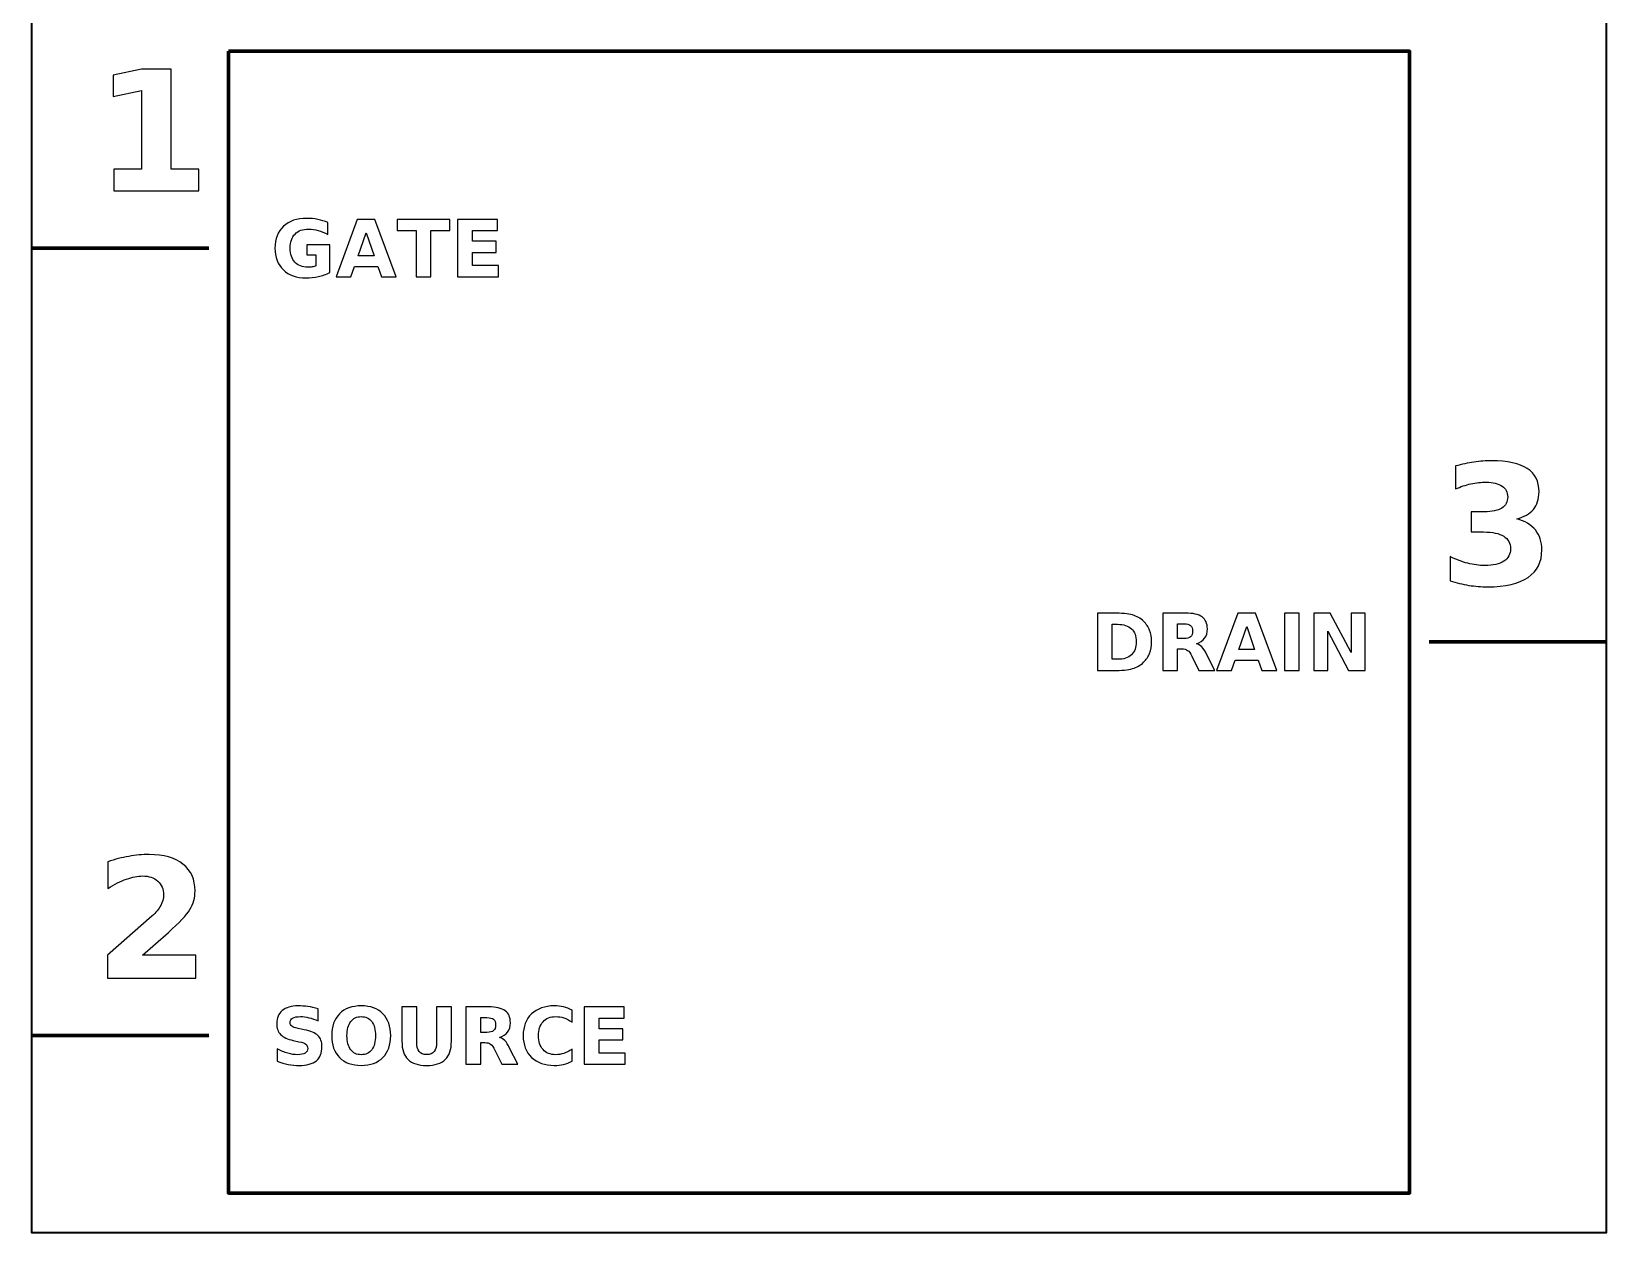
# Model space of a CAD drawing. Header units: centimetres. Extents: x -12.5 to -8.5, y -17.35 to -12.35.
# Drawn here: x -12.5 to -8.5, y -17.35 to -14.3 of the extents above; entities that cross this region are included whole.
import ezdxf

# ---------------------------------------------------------------- set-up
doc = ezdxf.new("R2010")
doc.units = ezdxf.units.CM
doc.header["$MEASUREMENT"] = 0
doc.layers.add('Layer 1', color=7, linetype='Continuous')

msp = doc.modelspace()

# ---------------------------------------------------------------- linework, layer by layer
at = {"layer": 'Layer 1', "color": 7, "lineweight": 35}
msp.add_open_spline([(-12.5, -12.35), (-12.5, -12.35), (-8.5, -12.35), (-8.5, -12.35), (-8.5, -12.35), (-8.5, -12.35), (-8.5, -17.35), (-8.5, -17.35), (-8.5, -17.35), (-8.5, -17.35), (-12.5, -17.35), (-12.5, -17.35), (-12.5, -17.35), (-12.5, -17.35), (-12.5, -12.35), (-12.5, -12.35)], degree=3, knots=[0, 0, 0, 0, 0.25, 0.25, 0.25, 0.25, 0.5, 0.5, 0.5, 0.5, 0.75, 0.75, 0.75, 0.75, 1, 1, 1, 1], dxfattribs=at)
at = {"layer": 'Layer 1', "color": 250, "lineweight": 100}
msp.add_open_spline([(-12, -14.35), (-12, -14.35), (-9, -14.35), (-9, -14.35), (-9, -14.35), (-9, -14.35), (-9, -17.25), (-9, -17.25), (-9, -17.25), (-9, -17.25), (-12, -17.25), (-12, -17.25), (-12, -17.25), (-12, -17.25), (-12, -14.35), (-12, -14.35)], degree=3, knots=[0, 0, 0, 0, 0.25, 0.25, 0.25, 0.25, 0.5, 0.5, 0.5, 0.5, 0.75, 0.75, 0.75, 0.75, 1, 1, 1, 1], dxfattribs=at)
at = {"layer": 'Layer 1', "color": 250}
for points, knots in [([(-12.29076, -14.64935), (-12.29076, -14.64935), (-12.22049, -14.64935), (-12.22049, -14.64935), (-12.22049, -14.64935), (-12.22049, -14.64935), (-12.22049, -14.44989), (-12.22049, -14.44989), (-12.22049, -14.44989), (-12.22049, -14.44989), (-12.29259, -14.46478), (-12.29259, -14.46478), (-12.29259, -14.46478), (-12.29259, -14.46478), (-12.29259, -14.41059), (-12.29259, -14.41059), (-12.29259, -14.41059), (-12.29259, -14.41059), (-12.22091, -14.3957), (-12.22091, -14.3957), (-12.22091, -14.3957), (-12.22091, -14.3957), (-12.14528, -14.3957), (-12.14528, -14.3957), (-12.14528, -14.3957), (-12.14528, -14.3957), (-12.14528, -14.64935), (-12.14528, -14.64935), (-12.14528, -14.64935), (-12.14528, -14.64935), (-12.075, -14.64935), (-12.075, -14.64935), (-12.075, -14.64935), (-12.075, -14.64935), (-12.075, -14.70431), (-12.075, -14.70431), (-12.075, -14.70431), (-12.075, -14.70431), (-12.29076, -14.70431), (-12.29076, -14.70431), (-12.29076, -14.70431), (-12.29076, -14.70431), (-12.29076, -14.64935), (-12.29076, -14.64935)], [0, 0, 0, 0, 0.0909091, 0.0909091, 0.0909091, 0.0909091, 0.1818182, 0.1818182, 0.1818182, 0.1818182, 0.2727273, 0.2727273, 0.2727273, 0.2727273, 0.3636364, 0.3636364, 0.3636364, 0.3636364, 0.4545455, 0.4545455, 0.4545455, 0.4545455, 0.5454545, 0.5454545, 0.5454545, 0.5454545, 0.6363636, 0.6363636, 0.6363636, 0.6363636, 0.7272727, 0.7272727, 0.7272727, 0.7272727, 0.8181818, 0.8181818, 0.8181818, 0.8181818, 0.9090909, 0.9090909, 0.9090909, 0.9090909, 1, 1, 1, 1]), ([(-11.74224, -14.91207), (-11.7516, -14.91663), (-11.76134, -14.92003), (-11.77144, -14.92233), (-11.77144, -14.92233), (-11.78154, -14.9246), (-11.79194, -14.92573), (-11.8027, -14.92573), (-11.8027, -14.92573), (-11.82697, -14.92573), (-11.8462, -14.91893), (-11.8604, -14.90537), (-11.8604, -14.90537), (-11.8746, -14.8918), (-11.8817, -14.8734), (-11.8817, -14.85013), (-11.8817, -14.85013), (-11.8817, -14.82663), (-11.87447, -14.80817), (-11.86004, -14.79467), (-11.86004, -14.79467), (-11.84557, -14.7812), (-11.82577, -14.77447), (-11.80064, -14.77447), (-11.80064, -14.77447), (-11.79094, -14.77447), (-11.78164, -14.77537), (-11.77274, -14.7772), (-11.77274, -14.7772), (-11.76387, -14.77903), (-11.75547, -14.78173), (-11.7476, -14.7853), (-11.7476, -14.7853), (-11.7476, -14.7853), (-11.7476, -14.81547), (-11.7476, -14.81547), (-11.7476, -14.81547), (-11.75574, -14.81083), (-11.76384, -14.8074), (-11.77187, -14.80513), (-11.77187, -14.80513), (-11.7799, -14.80283), (-11.78797, -14.8017), (-11.79604, -14.8017), (-11.79604, -14.8017), (-11.81104, -14.8017), (-11.82257, -14.8059), (-11.83067, -14.81427), (-11.83067, -14.81427), (-11.83877, -14.82263), (-11.84284, -14.8346), (-11.84284, -14.85013), (-11.84284, -14.85013), (-11.84284, -14.86557), (-11.83894, -14.8775), (-11.8311, -14.8859), (-11.8311, -14.8859), (-11.8233, -14.8943), (-11.8122, -14.8985), (-11.7978, -14.8985), (-11.7978, -14.8985), (-11.7939, -14.8985), (-11.79027, -14.89827), (-11.7869, -14.89777), (-11.7869, -14.89777), (-11.78354, -14.89727), (-11.78054, -14.8965), (-11.77787, -14.89547), (-11.77787, -14.89547), (-11.77787, -14.89547), (-11.77787, -14.86713), (-11.77787, -14.86713), (-11.77787, -14.86713), (-11.77787, -14.86713), (-11.8008, -14.86713), (-11.8008, -14.86713), (-11.8008, -14.86713), (-11.8008, -14.86713), (-11.8008, -14.84193), (-11.8008, -14.84193), (-11.8008, -14.84193), (-11.8008, -14.84193), (-11.74224, -14.84193), (-11.74224, -14.84193), (-11.74224, -14.84193), (-11.74224, -14.84193), (-11.74224, -14.91207), (-11.74224, -14.91207)], [0, 0, 0, 0, 0.0454545, 0.0454545, 0.0454545, 0.0454545, 0.0909091, 0.0909091, 0.0909091, 0.0909091, 0.1363636, 0.1363636, 0.1363636, 0.1363636, 0.1818182, 0.1818182, 0.1818182, 0.1818182, 0.2272727, 0.2272727, 0.2272727, 0.2272727, 0.2727273, 0.2727273, 0.2727273, 0.2727273, 0.3181818, 0.3181818, 0.3181818, 0.3181818, 0.3636364, 0.3636364, 0.3636364, 0.3636364, 0.4090909, 0.4090909, 0.4090909, 0.4090909, 0.4545455, 0.4545455, 0.4545455, 0.4545455, 0.5, 0.5, 0.5, 0.5, 0.5454545, 0.5454545, 0.5454545, 0.5454545, 0.5909091, 0.5909091, 0.5909091, 0.5909091, 0.6363636, 0.6363636, 0.6363636, 0.6363636, 0.6818182, 0.6818182, 0.6818182, 0.6818182, 0.7272727, 0.7272727, 0.7272727, 0.7272727, 0.7727273, 0.7727273, 0.7727273, 0.7727273, 0.8181818, 0.8181818, 0.8181818, 0.8181818, 0.8636364, 0.8636364, 0.8636364, 0.8636364, 0.9090909, 0.9090909, 0.9090909, 0.9090909, 0.9545455, 0.9545455, 0.9545455, 0.9545455, 1, 1, 1, 1]), ([(-11.62067, -14.89637), (-11.62067, -14.89637), (-11.67947, -14.89637), (-11.67947, -14.89637), (-11.67947, -14.89637), (-11.67947, -14.89637), (-11.68873, -14.9229), (-11.68873, -14.9229), (-11.68873, -14.9229), (-11.68873, -14.9229), (-11.72653, -14.9229), (-11.72653, -14.9229), (-11.72653, -14.9229), (-11.72653, -14.9229), (-11.67253, -14.7771), (-11.67253, -14.7771), (-11.67253, -14.7771), (-11.67253, -14.7771), (-11.6277, -14.7771), (-11.6277, -14.7771), (-11.6277, -14.7771), (-11.6277, -14.7771), (-11.5737, -14.9229), (-11.5737, -14.9229), (-11.5737, -14.9229), (-11.5737, -14.9229), (-11.6115, -14.9229), (-11.6115, -14.9229), (-11.6115, -14.9229), (-11.6115, -14.9229), (-11.62067, -14.89637), (-11.62067, -14.89637)], [0, 0, 0, 0, 0.125, 0.125, 0.125, 0.125, 0.25, 0.25, 0.25, 0.25, 0.375, 0.375, 0.375, 0.375, 0.5, 0.5, 0.5, 0.5, 0.625, 0.625, 0.625, 0.625, 0.75, 0.75, 0.75, 0.75, 0.875, 0.875, 0.875, 0.875, 1, 1, 1, 1]), ([(-11.57173, -14.7771), (-11.57173, -14.7771), (-11.43737, -14.7771), (-11.43737, -14.7771), (-11.43737, -14.7771), (-11.43737, -14.7771), (-11.43737, -14.80553), (-11.43737, -14.80553), (-11.43737, -14.80553), (-11.43737, -14.80553), (-11.4857, -14.80553), (-11.4857, -14.80553), (-11.4857, -14.80553), (-11.4857, -14.80553), (-11.4857, -14.9229), (-11.4857, -14.9229), (-11.4857, -14.9229), (-11.4857, -14.9229), (-11.5233, -14.9229), (-11.5233, -14.9229), (-11.5233, -14.9229), (-11.5233, -14.9229), (-11.5233, -14.80553), (-11.5233, -14.80553), (-11.5233, -14.80553), (-11.5233, -14.80553), (-11.57173, -14.80553), (-11.57173, -14.80553), (-11.57173, -14.80553), (-11.57173, -14.80553), (-11.57173, -14.7771), (-11.57173, -14.7771)], [0, 0, 0, 0, 0.125, 0.125, 0.125, 0.125, 0.25, 0.25, 0.25, 0.25, 0.375, 0.375, 0.375, 0.375, 0.5, 0.5, 0.5, 0.5, 0.625, 0.625, 0.625, 0.625, 0.75, 0.75, 0.75, 0.75, 0.875, 0.875, 0.875, 0.875, 1, 1, 1, 1]), ([(-11.4179, -14.7771), (-11.4179, -14.7771), (-11.31644, -14.7771), (-11.31644, -14.7771), (-11.31644, -14.7771), (-11.31644, -14.7771), (-11.31644, -14.80553), (-11.31644, -14.80553), (-11.31644, -14.80553), (-11.31644, -14.80553), (-11.3803, -14.80553), (-11.3803, -14.80553), (-11.3803, -14.80553), (-11.3803, -14.80553), (-11.3803, -14.83267), (-11.3803, -14.83267), (-11.3803, -14.83267), (-11.3803, -14.83267), (-11.32027, -14.83267), (-11.32027, -14.83267), (-11.32027, -14.83267), (-11.32027, -14.83267), (-11.32027, -14.8611), (-11.32027, -14.8611), (-11.32027, -14.8611), (-11.32027, -14.8611), (-11.3803, -14.8611), (-11.3803, -14.8611), (-11.3803, -14.8611), (-11.3803, -14.8611), (-11.3803, -14.89447), (-11.3803, -14.89447), (-11.3803, -14.89447), (-11.3803, -14.89447), (-11.3143, -14.89447), (-11.3143, -14.89447), (-11.3143, -14.89447), (-11.3143, -14.89447), (-11.3143, -14.9229), (-11.3143, -14.9229), (-11.3143, -14.9229), (-11.3143, -14.9229), (-11.4179, -14.9229), (-11.4179, -14.9229), (-11.4179, -14.9229), (-11.4179, -14.9229), (-11.4179, -14.7771), (-11.4179, -14.7771)], [0, 0, 0, 0, 0.0833333, 0.0833333, 0.0833333, 0.0833333, 0.1666667, 0.1666667, 0.1666667, 0.1666667, 0.25, 0.25, 0.25, 0.25, 0.3333333, 0.3333333, 0.3333333, 0.3333333, 0.4166667, 0.4166667, 0.4166667, 0.4166667, 0.5, 0.5, 0.5, 0.5, 0.5833333, 0.5833333, 0.5833333, 0.5833333, 0.6666667, 0.6666667, 0.6666667, 0.6666667, 0.75, 0.75, 0.75, 0.75, 0.8333333, 0.8333333, 0.8333333, 0.8333333, 0.9166667, 0.9166667, 0.9166667, 0.9166667, 1, 1, 1, 1]), ([(-11.6701, -14.8693), (-11.6701, -14.8693), (-11.63013, -14.8693), (-11.63013, -14.8693), (-11.63013, -14.8693), (-11.63013, -14.8693), (-11.65007, -14.8113), (-11.65007, -14.8113), (-11.65007, -14.8113), (-11.65007, -14.8113), (-11.6701, -14.8693), (-11.6701, -14.8693)], [0, 0, 0, 0, 0.3333333, 0.3333333, 0.3333333, 0.3333333, 0.6666667, 0.6666667, 0.6666667, 0.6666667, 1, 1, 1, 1]), ([(-8.72779, -15.53787), (-8.70705, -15.54323), (-8.69117, -15.55262), (-8.68038, -15.56588), (-8.68038, -15.56588), (-8.66958, -15.57922), (-8.66415, -15.59608), (-8.66415, -15.61661), (-8.66415, -15.61661), (-8.66415, -15.64723), (-8.67586, -15.67051), (-8.69928, -15.68646), (-8.69928, -15.68646), (-8.72271, -15.70233), (-8.75686, -15.71031), (-8.8018, -15.71031), (-8.8018, -15.71031), (-8.81768, -15.71031), (-8.83355, -15.70904), (-8.8495, -15.7065), (-8.8495, -15.7065), (-8.86537, -15.70396), (-8.8811, -15.70008), (-8.8967, -15.695), (-8.8967, -15.695), (-8.8967, -15.695), (-8.8967, -15.63361), (-8.8967, -15.63361), (-8.8967, -15.63361), (-8.88181, -15.64102), (-8.86706, -15.64667), (-8.85239, -15.65048), (-8.85239, -15.65048), (-8.83771, -15.65422), (-8.82325, -15.65612), (-8.80907, -15.65612), (-8.80907, -15.65612), (-8.78797, -15.65612), (-8.77182, -15.65245), (-8.7606, -15.64518), (-8.7606, -15.64518), (-8.74938, -15.63785), (-8.74373, -15.62741), (-8.74373, -15.61372), (-8.74373, -15.61372), (-8.74373, -15.59968), (-8.74952, -15.58902), (-8.76102, -15.58183), (-8.76102, -15.58183), (-8.77252, -15.57456), (-8.78952, -15.57096), (-8.81196, -15.57096), (-8.81196, -15.57096), (-8.81196, -15.57096), (-8.84378, -15.57096), (-8.84378, -15.57096), (-8.84378, -15.57096), (-8.84378, -15.57096), (-8.84378, -15.51967), (-8.84378, -15.51967), (-8.84378, -15.51967), (-8.84378, -15.51967), (-8.81034, -15.51967), (-8.81034, -15.51967), (-8.81034, -15.51967), (-8.7903, -15.51967), (-8.77548, -15.51656), (-8.76568, -15.51028), (-8.76568, -15.51028), (-8.75587, -15.504), (-8.751, -15.49448), (-8.751, -15.48171), (-8.751, -15.48171), (-8.751, -15.46986), (-8.75573, -15.46068), (-8.76525, -15.45426), (-8.76525, -15.45426), (-8.77478, -15.44777), (-8.78818, -15.44453), (-8.80554, -15.44453), (-8.80554, -15.44453), (-8.81838, -15.44453), (-8.83129, -15.44594), (-8.84442, -15.44883), (-8.84442, -15.44883), (-8.85747, -15.45172), (-8.87045, -15.45603), (-8.88343, -15.46167), (-8.88343, -15.46167), (-8.88343, -15.46167), (-8.88343, -15.40339), (-8.88343, -15.40339), (-8.88343, -15.40339), (-8.8677, -15.39895), (-8.85218, -15.39563), (-8.83673, -15.39344), (-8.83673, -15.39344), (-8.82127, -15.39126), (-8.80618, -15.39013), (-8.79129, -15.39013), (-8.79129, -15.39013), (-8.75121, -15.39013), (-8.72116, -15.39669), (-8.70126, -15.40988), (-8.70126, -15.40988), (-8.68136, -15.42301), (-8.67142, -15.44283), (-8.67142, -15.46929), (-8.67142, -15.46929), (-8.67142, -15.48728), (-8.67614, -15.5021), (-8.68567, -15.5136), (-8.68567, -15.5136), (-8.69519, -15.5251), (-8.70923, -15.53321), (-8.72779, -15.53787)], [0, 0, 0, 0, 0.0344828, 0.0344828, 0.0344828, 0.0344828, 0.0689655, 0.0689655, 0.0689655, 0.0689655, 0.1034483, 0.1034483, 0.1034483, 0.1034483, 0.137931, 0.137931, 0.137931, 0.137931, 0.1724138, 0.1724138, 0.1724138, 0.1724138, 0.2068966, 0.2068966, 0.2068966, 0.2068966, 0.2413793, 0.2413793, 0.2413793, 0.2413793, 0.2758621, 0.2758621, 0.2758621, 0.2758621, 0.3103448, 0.3103448, 0.3103448, 0.3103448, 0.3448276, 0.3448276, 0.3448276, 0.3448276, 0.3793103, 0.3793103, 0.3793103, 0.3793103, 0.4137931, 0.4137931, 0.4137931, 0.4137931, 0.4482759, 0.4482759, 0.4482759, 0.4482759, 0.4827586, 0.4827586, 0.4827586, 0.4827586, 0.5172414, 0.5172414, 0.5172414, 0.5172414, 0.5517241, 0.5517241, 0.5517241, 0.5517241, 0.5862069, 0.5862069, 0.5862069, 0.5862069, 0.6206897, 0.6206897, 0.6206897, 0.6206897, 0.6551724, 0.6551724, 0.6551724, 0.6551724, 0.6896552, 0.6896552, 0.6896552, 0.6896552, 0.7241379, 0.7241379, 0.7241379, 0.7241379, 0.7586207, 0.7586207, 0.7586207, 0.7586207, 0.7931034, 0.7931034, 0.7931034, 0.7931034, 0.8275862, 0.8275862, 0.8275862, 0.8275862, 0.862069, 0.862069, 0.862069, 0.862069, 0.8965517, 0.8965517, 0.8965517, 0.8965517, 0.9310345, 0.9310345, 0.9310345, 0.9310345, 0.9655172, 0.9655172, 0.9655172, 0.9655172, 1, 1, 1, 1]), ([(-9.79273, -15.777), (-9.79273, -15.777), (-9.75307, -15.777), (-9.75307, -15.777), (-9.75307, -15.777), (-9.73093, -15.777), (-9.71447, -15.77857), (-9.70363, -15.78173), (-9.70363, -15.78173), (-9.6928, -15.7849), (-9.6835, -15.79023), (-9.67573, -15.7978), (-9.67573, -15.7978), (-9.6689, -15.80437), (-9.66383, -15.81197), (-9.6605, -15.82057), (-9.6605, -15.82057), (-9.6572, -15.82913), (-9.65553, -15.83887), (-9.65553, -15.84977), (-9.65553, -15.84977), (-9.65553, -15.86077), (-9.6572, -15.87057), (-9.6605, -15.8792), (-9.6605, -15.8792), (-9.66383, -15.88783), (-9.6689, -15.89543), (-9.67573, -15.902), (-9.67573, -15.902), (-9.68357, -15.90957), (-9.69293, -15.9149), (-9.70387, -15.91807), (-9.70387, -15.91807), (-9.7148, -15.92123), (-9.7312, -15.9228), (-9.75307, -15.9228), (-9.75307, -15.9228), (-9.75307, -15.9228), (-9.79273, -15.9228), (-9.79273, -15.9228), (-9.79273, -15.9228), (-9.79273, -15.9228), (-9.79273, -15.777), (-9.79273, -15.777)], [0, 0, 0, 0, 0.0909091, 0.0909091, 0.0909091, 0.0909091, 0.1818182, 0.1818182, 0.1818182, 0.1818182, 0.2727273, 0.2727273, 0.2727273, 0.2727273, 0.3636364, 0.3636364, 0.3636364, 0.3636364, 0.4545455, 0.4545455, 0.4545455, 0.4545455, 0.5454545, 0.5454545, 0.5454545, 0.5454545, 0.6363636, 0.6363636, 0.6363636, 0.6363636, 0.7272727, 0.7272727, 0.7272727, 0.7272727, 0.8181818, 0.8181818, 0.8181818, 0.8181818, 0.9090909, 0.9090909, 0.9090909, 0.9090909, 1, 1, 1, 1]), ([(-9.58913, -15.86763), (-9.58913, -15.86763), (-9.58913, -15.9228), (-9.58913, -15.9228), (-9.58913, -15.9228), (-9.58913, -15.9228), (-9.62673, -15.9228), (-9.62673, -15.9228), (-9.62673, -15.9228), (-9.62673, -15.9228), (-9.62673, -15.777), (-9.62673, -15.777), (-9.62673, -15.777), (-9.62673, -15.777), (-9.5693, -15.777), (-9.5693, -15.777), (-9.5693, -15.777), (-9.5501, -15.777), (-9.536, -15.78023), (-9.52707, -15.78667), (-9.52707, -15.78667), (-9.5181, -15.7931), (-9.51363, -15.8033), (-9.51363, -15.81723), (-9.51363, -15.81723), (-9.51363, -15.82687), (-9.51597, -15.8348), (-9.5206, -15.84097), (-9.5206, -15.84097), (-9.52527, -15.84717), (-9.5323, -15.85173), (-9.54167, -15.85463), (-9.54167, -15.85463), (-9.53653, -15.85583), (-9.5319, -15.85847), (-9.52783, -15.8626), (-9.52783, -15.8626), (-9.52377, -15.86673), (-9.51967, -15.873), (-9.5155, -15.8814), (-9.5155, -15.8814), (-9.5155, -15.8814), (-9.49507, -15.9228), (-9.49507, -15.9228), (-9.49507, -15.9228), (-9.49507, -15.9228), (-9.53513, -15.9228), (-9.53513, -15.9228), (-9.53513, -15.9228), (-9.53513, -15.9228), (-9.5529, -15.88657), (-9.5529, -15.88657), (-9.5529, -15.88657), (-9.55647, -15.8793), (-9.5601, -15.8743), (-9.5638, -15.87163), (-9.5638, -15.87163), (-9.56747, -15.86897), (-9.57237, -15.86763), (-9.5785, -15.86763), (-9.5785, -15.86763), (-9.5785, -15.86763), (-9.58913, -15.86763), (-9.58913, -15.86763)], [0, 0, 0, 0, 0.0625, 0.0625, 0.0625, 0.0625, 0.125, 0.125, 0.125, 0.125, 0.1875, 0.1875, 0.1875, 0.1875, 0.25, 0.25, 0.25, 0.25, 0.3125, 0.3125, 0.3125, 0.3125, 0.375, 0.375, 0.375, 0.375, 0.4375, 0.4375, 0.4375, 0.4375, 0.5, 0.5, 0.5, 0.5, 0.5625, 0.5625, 0.5625, 0.5625, 0.625, 0.625, 0.625, 0.625, 0.6875, 0.6875, 0.6875, 0.6875, 0.75, 0.75, 0.75, 0.75, 0.8125, 0.8125, 0.8125, 0.8125, 0.875, 0.875, 0.875, 0.875, 0.9375, 0.9375, 0.9375, 0.9375, 1, 1, 1, 1]), ([(-9.38427, -15.89627), (-9.38427, -15.89627), (-9.44307, -15.89627), (-9.44307, -15.89627), (-9.44307, -15.89627), (-9.44307, -15.89627), (-9.45233, -15.9228), (-9.45233, -15.9228), (-9.45233, -15.9228), (-9.45233, -15.9228), (-9.49013, -15.9228), (-9.49013, -15.9228), (-9.49013, -15.9228), (-9.49013, -15.9228), (-9.43613, -15.777), (-9.43613, -15.777), (-9.43613, -15.777), (-9.43613, -15.777), (-9.3913, -15.777), (-9.3913, -15.777), (-9.3913, -15.777), (-9.3913, -15.777), (-9.3373, -15.9228), (-9.3373, -15.9228), (-9.3373, -15.9228), (-9.3373, -15.9228), (-9.3751, -15.9228), (-9.3751, -15.9228), (-9.3751, -15.9228), (-9.3751, -15.9228), (-9.38427, -15.89627), (-9.38427, -15.89627)], [0, 0, 0, 0, 0.125, 0.125, 0.125, 0.125, 0.25, 0.25, 0.25, 0.25, 0.375, 0.375, 0.375, 0.375, 0.5, 0.5, 0.5, 0.5, 0.625, 0.625, 0.625, 0.625, 0.75, 0.75, 0.75, 0.75, 0.875, 0.875, 0.875, 0.875, 1, 1, 1, 1]), ([(-9.31793, -15.777), (-9.31793, -15.777), (-9.28033, -15.777), (-9.28033, -15.777), (-9.28033, -15.777), (-9.28033, -15.777), (-9.28033, -15.9228), (-9.28033, -15.9228), (-9.28033, -15.9228), (-9.28033, -15.9228), (-9.31793, -15.9228), (-9.31793, -15.9228), (-9.31793, -15.9228), (-9.31793, -15.9228), (-9.31793, -15.777), (-9.31793, -15.777)], [0, 0, 0, 0, 0.25, 0.25, 0.25, 0.25, 0.5, 0.5, 0.5, 0.5, 0.75, 0.75, 0.75, 0.75, 1, 1, 1, 1]), ([(-9.24353, -15.777), (-9.24353, -15.777), (-9.20153, -15.777), (-9.20153, -15.777), (-9.20153, -15.777), (-9.20153, -15.777), (-9.1485, -15.877), (-9.1485, -15.877), (-9.1485, -15.877), (-9.1485, -15.877), (-9.1485, -15.777), (-9.1485, -15.777), (-9.1485, -15.777), (-9.1485, -15.777), (-9.11287, -15.777), (-9.11287, -15.777), (-9.11287, -15.777), (-9.11287, -15.777), (-9.11287, -15.9228), (-9.11287, -15.9228), (-9.11287, -15.9228), (-9.11287, -15.9228), (-9.15487, -15.9228), (-9.15487, -15.9228), (-9.15487, -15.9228), (-9.15487, -15.9228), (-9.2079, -15.8228), (-9.2079, -15.8228), (-9.2079, -15.8228), (-9.2079, -15.8228), (-9.2079, -15.9228), (-9.2079, -15.9228), (-9.2079, -15.9228), (-9.2079, -15.9228), (-9.24353, -15.9228), (-9.24353, -15.9228), (-9.24353, -15.9228), (-9.24353, -15.9228), (-9.24353, -15.777), (-9.24353, -15.777)], [0, 0, 0, 0, 0.1, 0.1, 0.1, 0.1, 0.2, 0.2, 0.2, 0.2, 0.3, 0.3, 0.3, 0.3, 0.4, 0.4, 0.4, 0.4, 0.5, 0.5, 0.5, 0.5, 0.6, 0.6, 0.6, 0.6, 0.7, 0.7, 0.7, 0.7, 0.8, 0.8, 0.8, 0.8, 0.9, 0.9, 0.9, 0.9, 1, 1, 1, 1]), ([(-9.75513, -15.80543), (-9.75513, -15.80543), (-9.75513, -15.89437), (-9.75513, -15.89437), (-9.75513, -15.89437), (-9.75513, -15.89437), (-9.74167, -15.89437), (-9.74167, -15.89437), (-9.74167, -15.89437), (-9.7263, -15.89437), (-9.71457, -15.89057), (-9.70647, -15.88293), (-9.70647, -15.88293), (-9.69837, -15.87533), (-9.6943, -15.86427), (-9.6943, -15.84977), (-9.6943, -15.84977), (-9.6943, -15.8353), (-9.69833, -15.8243), (-9.7064, -15.81677), (-9.7064, -15.81677), (-9.71447, -15.8092), (-9.72623, -15.80543), (-9.74167, -15.80543), (-9.74167, -15.80543), (-9.74167, -15.80543), (-9.75513, -15.80543), (-9.75513, -15.80543)], [0, 0, 0, 0, 0.1428571, 0.1428571, 0.1428571, 0.1428571, 0.2857143, 0.2857143, 0.2857143, 0.2857143, 0.4285714, 0.4285714, 0.4285714, 0.4285714, 0.5714286, 0.5714286, 0.5714286, 0.5714286, 0.7142857, 0.7142857, 0.7142857, 0.7142857, 0.8571429, 0.8571429, 0.8571429, 0.8571429, 1, 1, 1, 1]), ([(-9.5733, -15.84167), (-9.56543, -15.84167), (-9.55977, -15.8402), (-9.55637, -15.83727), (-9.55637, -15.83727), (-9.55293, -15.83433), (-9.55123, -15.8295), (-9.55123, -15.8228), (-9.55123, -15.8228), (-9.55123, -15.81617), (-9.55293, -15.8114), (-9.55637, -15.80853), (-9.55637, -15.80853), (-9.55977, -15.80567), (-9.56543, -15.80423), (-9.5733, -15.80423), (-9.5733, -15.80423), (-9.5733, -15.80423), (-9.58913, -15.80423), (-9.58913, -15.80423), (-9.58913, -15.80423), (-9.58913, -15.80423), (-9.58913, -15.84167), (-9.58913, -15.84167), (-9.58913, -15.84167), (-9.58913, -15.84167), (-9.5733, -15.84167), (-9.5733, -15.84167)], [0, 0, 0, 0, 0.1428571, 0.1428571, 0.1428571, 0.1428571, 0.2857143, 0.2857143, 0.2857143, 0.2857143, 0.4285714, 0.4285714, 0.4285714, 0.4285714, 0.5714286, 0.5714286, 0.5714286, 0.5714286, 0.7142857, 0.7142857, 0.7142857, 0.7142857, 0.8571429, 0.8571429, 0.8571429, 0.8571429, 1, 1, 1, 1]), ([(-9.4337, -15.8692), (-9.4337, -15.8692), (-9.39373, -15.8692), (-9.39373, -15.8692), (-9.39373, -15.8692), (-9.39373, -15.8692), (-9.41367, -15.8112), (-9.41367, -15.8112), (-9.41367, -15.8112), (-9.41367, -15.8112), (-9.4337, -15.8692), (-9.4337, -15.8692)], [0, 0, 0, 0, 0.3333333, 0.3333333, 0.3333333, 0.3333333, 0.6666667, 0.6666667, 0.6666667, 0.6666667, 1, 1, 1, 1]), ([(-12.21837, -16.64582), (-12.21837, -16.64582), (-12.08255, -16.64582), (-12.08255, -16.64582), (-12.08255, -16.64582), (-12.08255, -16.64582), (-12.08255, -16.70431), (-12.08255, -16.70431), (-12.08255, -16.70431), (-12.08255, -16.70431), (-12.30685, -16.70431), (-12.30685, -16.70431), (-12.30685, -16.70431), (-12.30685, -16.70431), (-12.30685, -16.64582), (-12.30685, -16.64582), (-12.30685, -16.64582), (-12.30685, -16.64582), (-12.19417, -16.54641), (-12.19417, -16.54641), (-12.19417, -16.54641), (-12.18408, -16.53731), (-12.17667, -16.52842), (-12.17187, -16.51974), (-12.17187, -16.51974), (-12.16701, -16.51106), (-12.16461, -16.50203), (-12.16461, -16.49264), (-12.16461, -16.49264), (-12.16461, -16.47818), (-12.16948, -16.46654), (-12.17921, -16.45772), (-12.17921, -16.45772), (-12.18888, -16.4489), (-12.20179, -16.44453), (-12.21795, -16.44453), (-12.21795, -16.44453), (-12.23036, -16.44453), (-12.24391, -16.44721), (-12.25866, -16.4525), (-12.25866, -16.4525), (-12.2734, -16.45779), (-12.28921, -16.46569), (-12.306, -16.47614), (-12.306, -16.47614), (-12.306, -16.47614), (-12.306, -16.40833), (-12.306, -16.40833), (-12.306, -16.40833), (-12.28808, -16.40241), (-12.27037, -16.39789), (-12.25287, -16.39479), (-12.25287, -16.39479), (-12.23537, -16.39168), (-12.21823, -16.39013), (-12.20137, -16.39013), (-12.20137, -16.39013), (-12.16447, -16.39013), (-12.13575, -16.39824), (-12.11529, -16.41454), (-12.11529, -16.41454), (-12.09483, -16.43077), (-12.0846, -16.45342), (-12.0846, -16.48256), (-12.0846, -16.48256), (-12.0846, -16.49935), (-12.08897, -16.51501), (-12.09765, -16.52955), (-12.09765, -16.52955), (-12.10633, -16.54408), (-12.1246, -16.56355), (-12.1524, -16.58796), (-12.1524, -16.58796), (-12.1524, -16.58796), (-12.21837, -16.64582), (-12.21837, -16.64582)], [0, 0, 0, 0, 0.0526316, 0.0526316, 0.0526316, 0.0526316, 0.1052632, 0.1052632, 0.1052632, 0.1052632, 0.1578947, 0.1578947, 0.1578947, 0.1578947, 0.2105263, 0.2105263, 0.2105263, 0.2105263, 0.2631579, 0.2631579, 0.2631579, 0.2631579, 0.3157895, 0.3157895, 0.3157895, 0.3157895, 0.3684211, 0.3684211, 0.3684211, 0.3684211, 0.4210526, 0.4210526, 0.4210526, 0.4210526, 0.4736842, 0.4736842, 0.4736842, 0.4736842, 0.5263158, 0.5263158, 0.5263158, 0.5263158, 0.5789474, 0.5789474, 0.5789474, 0.5789474, 0.6315789, 0.6315789, 0.6315789, 0.6315789, 0.6842105, 0.6842105, 0.6842105, 0.6842105, 0.7368421, 0.7368421, 0.7368421, 0.7368421, 0.7894737, 0.7894737, 0.7894737, 0.7894737, 0.8421053, 0.8421053, 0.8421053, 0.8421053, 0.8947368, 0.8947368, 0.8947368, 0.8947368, 0.9473684, 0.9473684, 0.9473684, 0.9473684, 1, 1, 1, 1]), ([(-11.77184, -16.7817), (-11.77184, -16.7817), (-11.77184, -16.81253), (-11.77184, -16.81253), (-11.77184, -16.81253), (-11.77984, -16.80897), (-11.78767, -16.80627), (-11.79527, -16.80443), (-11.79527, -16.80443), (-11.8029, -16.8026), (-11.8101, -16.8017), (-11.81687, -16.8017), (-11.81687, -16.8017), (-11.82584, -16.8017), (-11.8325, -16.80293), (-11.8368, -16.8054), (-11.8368, -16.8054), (-11.8411, -16.8079), (-11.84324, -16.81173), (-11.84324, -16.81693), (-11.84324, -16.81693), (-11.84324, -16.82083), (-11.8418, -16.8239), (-11.8389, -16.82607), (-11.8389, -16.82607), (-11.836, -16.82823), (-11.83074, -16.83013), (-11.8231, -16.8317), (-11.8231, -16.8317), (-11.8231, -16.8317), (-11.8071, -16.8349), (-11.8071, -16.8349), (-11.8071, -16.8349), (-11.79087, -16.83817), (-11.77937, -16.8431), (-11.77254, -16.84977), (-11.77254, -16.84977), (-11.7657, -16.8564), (-11.76227, -16.86583), (-11.76227, -16.87807), (-11.76227, -16.87807), (-11.76227, -16.89417), (-11.76704, -16.90613), (-11.77657, -16.91397), (-11.77657, -16.91397), (-11.7861, -16.9218), (-11.80067, -16.92573), (-11.82027, -16.92573), (-11.82027, -16.92573), (-11.82954, -16.92573), (-11.8388, -16.92487), (-11.8481, -16.9231), (-11.8481, -16.9231), (-11.8574, -16.92133), (-11.86674, -16.91873), (-11.87604, -16.9153), (-11.87604, -16.9153), (-11.87604, -16.9153), (-11.87604, -16.88357), (-11.87604, -16.88357), (-11.87604, -16.88357), (-11.86674, -16.8885), (-11.85774, -16.89223), (-11.84904, -16.89473), (-11.84904, -16.89473), (-11.84034, -16.89723), (-11.83197, -16.8985), (-11.8239, -16.8985), (-11.8239, -16.8985), (-11.8157, -16.8985), (-11.8094, -16.89713), (-11.80504, -16.8944), (-11.80504, -16.8944), (-11.80067, -16.89167), (-11.7985, -16.88777), (-11.7985, -16.88267), (-11.7985, -16.88267), (-11.7985, -16.87813), (-11.79997, -16.8746), (-11.80294, -16.87213), (-11.80294, -16.87213), (-11.8059, -16.86967), (-11.8118, -16.86743), (-11.82067, -16.8655), (-11.82067, -16.8655), (-11.82067, -16.8655), (-11.83524, -16.86227), (-11.83524, -16.86227), (-11.83524, -16.86227), (-11.8498, -16.85913), (-11.86047, -16.85417), (-11.8672, -16.84733), (-11.8672, -16.84733), (-11.87394, -16.8405), (-11.8773, -16.83127), (-11.8773, -16.8197), (-11.8773, -16.8197), (-11.8773, -16.80517), (-11.8726, -16.794), (-11.86324, -16.7862), (-11.86324, -16.7862), (-11.85387, -16.77837), (-11.8404, -16.77447), (-11.8228, -16.77447), (-11.8228, -16.77447), (-11.8148, -16.77447), (-11.80657, -16.77507), (-11.7981, -16.77627), (-11.7981, -16.77627), (-11.78964, -16.77747), (-11.78087, -16.77927), (-11.77184, -16.7817)], [0, 0, 0, 0, 0.0357143, 0.0357143, 0.0357143, 0.0357143, 0.0714286, 0.0714286, 0.0714286, 0.0714286, 0.1071429, 0.1071429, 0.1071429, 0.1071429, 0.1428571, 0.1428571, 0.1428571, 0.1428571, 0.1785714, 0.1785714, 0.1785714, 0.1785714, 0.2142857, 0.2142857, 0.2142857, 0.2142857, 0.25, 0.25, 0.25, 0.25, 0.2857143, 0.2857143, 0.2857143, 0.2857143, 0.3214286, 0.3214286, 0.3214286, 0.3214286, 0.3571429, 0.3571429, 0.3571429, 0.3571429, 0.3928571, 0.3928571, 0.3928571, 0.3928571, 0.4285714, 0.4285714, 0.4285714, 0.4285714, 0.4642857, 0.4642857, 0.4642857, 0.4642857, 0.5, 0.5, 0.5, 0.5, 0.5357143, 0.5357143, 0.5357143, 0.5357143, 0.5714286, 0.5714286, 0.5714286, 0.5714286, 0.6071429, 0.6071429, 0.6071429, 0.6071429, 0.6428571, 0.6428571, 0.6428571, 0.6428571, 0.6785714, 0.6785714, 0.6785714, 0.6785714, 0.7142857, 0.7142857, 0.7142857, 0.7142857, 0.75, 0.75, 0.75, 0.75, 0.7857143, 0.7857143, 0.7857143, 0.7857143, 0.8214286, 0.8214286, 0.8214286, 0.8214286, 0.8571429, 0.8571429, 0.8571429, 0.8571429, 0.8928571, 0.8928571, 0.8928571, 0.8928571, 0.9285714, 0.9285714, 0.9285714, 0.9285714, 0.9642857, 0.9642857, 0.9642857, 0.9642857, 1, 1, 1, 1]), ([(-11.66267, -16.77447), (-11.63924, -16.77447), (-11.62087, -16.78117), (-11.60761, -16.7946), (-11.60761, -16.7946), (-11.59431, -16.808), (-11.58767, -16.8265), (-11.58767, -16.85013), (-11.58767, -16.85013), (-11.58767, -16.8737), (-11.59431, -16.8922), (-11.60761, -16.9056), (-11.60761, -16.9056), (-11.62087, -16.91903), (-11.63924, -16.92573), (-11.66267, -16.92573), (-11.66267, -16.92573), (-11.68604, -16.92573), (-11.70437, -16.91903), (-11.71771, -16.9056), (-11.71771, -16.9056), (-11.73101, -16.8922), (-11.73767, -16.8737), (-11.73767, -16.85013), (-11.73767, -16.85013), (-11.73767, -16.8265), (-11.73101, -16.808), (-11.71771, -16.7946), (-11.71771, -16.7946), (-11.70437, -16.78117), (-11.68604, -16.77447), (-11.66267, -16.77447)], [0, 0, 0, 0, 0.125, 0.125, 0.125, 0.125, 0.25, 0.25, 0.25, 0.25, 0.375, 0.375, 0.375, 0.375, 0.5, 0.5, 0.5, 0.5, 0.625, 0.625, 0.625, 0.625, 0.75, 0.75, 0.75, 0.75, 0.875, 0.875, 0.875, 0.875, 1, 1, 1, 1]), ([(-11.55924, -16.7771), (-11.55924, -16.7771), (-11.52164, -16.7771), (-11.52164, -16.7771), (-11.52164, -16.7771), (-11.52164, -16.7771), (-11.52164, -16.8645), (-11.52164, -16.8645), (-11.52164, -16.8645), (-11.52164, -16.87653), (-11.51968, -16.88517), (-11.51574, -16.89033), (-11.51574, -16.89033), (-11.51181, -16.8955), (-11.50538, -16.8981), (-11.49644, -16.8981), (-11.49644, -16.8981), (-11.48744, -16.8981), (-11.48098, -16.8955), (-11.47704, -16.89033), (-11.47704, -16.89033), (-11.47311, -16.88517), (-11.47114, -16.87653), (-11.47114, -16.8645), (-11.47114, -16.8645), (-11.47114, -16.8645), (-11.47114, -16.7771), (-11.47114, -16.7771), (-11.47114, -16.7771), (-11.47114, -16.7771), (-11.43354, -16.7771), (-11.43354, -16.7771), (-11.43354, -16.7771), (-11.43354, -16.7771), (-11.43354, -16.8645), (-11.43354, -16.8645), (-11.43354, -16.8645), (-11.43354, -16.88513), (-11.43871, -16.9005), (-11.44908, -16.9106), (-11.44908, -16.9106), (-11.45941, -16.9207), (-11.47521, -16.92573), (-11.49644, -16.92573), (-11.49644, -16.92573), (-11.51761, -16.92573), (-11.53338, -16.9207), (-11.54371, -16.9106), (-11.54371, -16.9106), (-11.55408, -16.9005), (-11.55924, -16.88513), (-11.55924, -16.8645), (-11.55924, -16.8645), (-11.55924, -16.8645), (-11.55924, -16.7771), (-11.55924, -16.7771)], [0, 0, 0, 0, 0.0714286, 0.0714286, 0.0714286, 0.0714286, 0.1428571, 0.1428571, 0.1428571, 0.1428571, 0.2142857, 0.2142857, 0.2142857, 0.2142857, 0.2857143, 0.2857143, 0.2857143, 0.2857143, 0.3571429, 0.3571429, 0.3571429, 0.3571429, 0.4285714, 0.4285714, 0.4285714, 0.4285714, 0.5, 0.5, 0.5, 0.5, 0.5714286, 0.5714286, 0.5714286, 0.5714286, 0.6428571, 0.6428571, 0.6428571, 0.6428571, 0.7142857, 0.7142857, 0.7142857, 0.7142857, 0.7857143, 0.7857143, 0.7857143, 0.7857143, 0.8571429, 0.8571429, 0.8571429, 0.8571429, 0.9285714, 0.9285714, 0.9285714, 0.9285714, 1, 1, 1, 1]), ([(-11.35924, -16.86773), (-11.35924, -16.86773), (-11.35924, -16.9229), (-11.35924, -16.9229), (-11.35924, -16.9229), (-11.35924, -16.9229), (-11.39684, -16.9229), (-11.39684, -16.9229), (-11.39684, -16.9229), (-11.39684, -16.9229), (-11.39684, -16.7771), (-11.39684, -16.7771), (-11.39684, -16.7771), (-11.39684, -16.7771), (-11.33941, -16.7771), (-11.33941, -16.7771), (-11.33941, -16.7771), (-11.32021, -16.7771), (-11.30611, -16.78033), (-11.29718, -16.78677), (-11.29718, -16.78677), (-11.28821, -16.7932), (-11.28374, -16.8034), (-11.28374, -16.81733), (-11.28374, -16.81733), (-11.28374, -16.82697), (-11.28608, -16.8349), (-11.29071, -16.84107), (-11.29071, -16.84107), (-11.29538, -16.84727), (-11.30241, -16.85183), (-11.31178, -16.85473), (-11.31178, -16.85473), (-11.30664, -16.85593), (-11.30201, -16.85857), (-11.29794, -16.8627), (-11.29794, -16.8627), (-11.29388, -16.86683), (-11.28978, -16.8731), (-11.28561, -16.8815), (-11.28561, -16.8815), (-11.28561, -16.8815), (-11.26518, -16.9229), (-11.26518, -16.9229), (-11.26518, -16.9229), (-11.26518, -16.9229), (-11.30524, -16.9229), (-11.30524, -16.9229), (-11.30524, -16.9229), (-11.30524, -16.9229), (-11.32301, -16.88667), (-11.32301, -16.88667), (-11.32301, -16.88667), (-11.32658, -16.8794), (-11.33021, -16.8744), (-11.33391, -16.87173), (-11.33391, -16.87173), (-11.33758, -16.86907), (-11.34248, -16.86773), (-11.34861, -16.86773), (-11.34861, -16.86773), (-11.34861, -16.86773), (-11.35924, -16.86773), (-11.35924, -16.86773)], [0, 0, 0, 0, 0.0625, 0.0625, 0.0625, 0.0625, 0.125, 0.125, 0.125, 0.125, 0.1875, 0.1875, 0.1875, 0.1875, 0.25, 0.25, 0.25, 0.25, 0.3125, 0.3125, 0.3125, 0.3125, 0.375, 0.375, 0.375, 0.375, 0.4375, 0.4375, 0.4375, 0.4375, 0.5, 0.5, 0.5, 0.5, 0.5625, 0.5625, 0.5625, 0.5625, 0.625, 0.625, 0.625, 0.625, 0.6875, 0.6875, 0.6875, 0.6875, 0.75, 0.75, 0.75, 0.75, 0.8125, 0.8125, 0.8125, 0.8125, 0.875, 0.875, 0.875, 0.875, 0.9375, 0.9375, 0.9375, 0.9375, 1, 1, 1, 1]), ([(-11.12721, -16.9149), (-11.13411, -16.91847), (-11.14131, -16.92117), (-11.14881, -16.923), (-11.14881, -16.923), (-11.15628, -16.92483), (-11.16411, -16.92573), (-11.17224, -16.92573), (-11.17224, -16.92573), (-11.19651, -16.92573), (-11.21574, -16.91893), (-11.22994, -16.90537), (-11.22994, -16.90537), (-11.24414, -16.8918), (-11.25124, -16.8734), (-11.25124, -16.85013), (-11.25124, -16.85013), (-11.25124, -16.82683), (-11.24414, -16.8084), (-11.22994, -16.79483), (-11.22994, -16.79483), (-11.21574, -16.78127), (-11.19651, -16.77447), (-11.17224, -16.77447), (-11.17224, -16.77447), (-11.16411, -16.77447), (-11.15628, -16.77537), (-11.14881, -16.7772), (-11.14881, -16.7772), (-11.14131, -16.77903), (-11.13411, -16.78173), (-11.12721, -16.7853), (-11.12721, -16.7853), (-11.12721, -16.7853), (-11.12721, -16.81547), (-11.12721, -16.81547), (-11.12721, -16.81547), (-11.13418, -16.8107), (-11.14104, -16.80723), (-11.14781, -16.80503), (-11.14781, -16.80503), (-11.15458, -16.8028), (-11.16171, -16.8017), (-11.16921, -16.8017), (-11.16921, -16.8017), (-11.18261, -16.8017), (-11.19318, -16.806), (-11.20084, -16.8146), (-11.20084, -16.8146), (-11.20854, -16.8232), (-11.21238, -16.83503), (-11.21238, -16.85013), (-11.21238, -16.85013), (-11.21238, -16.8652), (-11.20854, -16.877), (-11.20084, -16.8856), (-11.20084, -16.8856), (-11.19318, -16.8942), (-11.18261, -16.8985), (-11.16921, -16.8985), (-11.16921, -16.8985), (-11.16171, -16.8985), (-11.15458, -16.8974), (-11.14781, -16.89517), (-11.14781, -16.89517), (-11.14104, -16.89297), (-11.13418, -16.8895), (-11.12721, -16.88473), (-11.12721, -16.88473), (-11.12721, -16.88473), (-11.12721, -16.9149), (-11.12721, -16.9149)], [0, 0, 0, 0, 0.0555556, 0.0555556, 0.0555556, 0.0555556, 0.1111111, 0.1111111, 0.1111111, 0.1111111, 0.1666667, 0.1666667, 0.1666667, 0.1666667, 0.2222222, 0.2222222, 0.2222222, 0.2222222, 0.2777778, 0.2777778, 0.2777778, 0.2777778, 0.3333333, 0.3333333, 0.3333333, 0.3333333, 0.3888889, 0.3888889, 0.3888889, 0.3888889, 0.4444444, 0.4444444, 0.4444444, 0.4444444, 0.5, 0.5, 0.5, 0.5, 0.5555556, 0.5555556, 0.5555556, 0.5555556, 0.6111111, 0.6111111, 0.6111111, 0.6111111, 0.6666667, 0.6666667, 0.6666667, 0.6666667, 0.7222222, 0.7222222, 0.7222222, 0.7222222, 0.7777778, 0.7777778, 0.7777778, 0.7777778, 0.8333333, 0.8333333, 0.8333333, 0.8333333, 0.8888889, 0.8888889, 0.8888889, 0.8888889, 0.9444444, 0.9444444, 0.9444444, 0.9444444, 1, 1, 1, 1]), ([(-11.09607, -16.7771), (-11.09607, -16.7771), (-10.99461, -16.7771), (-10.99461, -16.7771), (-10.99461, -16.7771), (-10.99461, -16.7771), (-10.99461, -16.80553), (-10.99461, -16.80553), (-10.99461, -16.80553), (-10.99461, -16.80553), (-11.05847, -16.80553), (-11.05847, -16.80553), (-11.05847, -16.80553), (-11.05847, -16.80553), (-11.05847, -16.83267), (-11.05847, -16.83267), (-11.05847, -16.83267), (-11.05847, -16.83267), (-10.99844, -16.83267), (-10.99844, -16.83267), (-10.99844, -16.83267), (-10.99844, -16.83267), (-10.99844, -16.8611), (-10.99844, -16.8611), (-10.99844, -16.8611), (-10.99844, -16.8611), (-11.05847, -16.8611), (-11.05847, -16.8611), (-11.05847, -16.8611), (-11.05847, -16.8611), (-11.05847, -16.89447), (-11.05847, -16.89447), (-11.05847, -16.89447), (-11.05847, -16.89447), (-10.99247, -16.89447), (-10.99247, -16.89447), (-10.99247, -16.89447), (-10.99247, -16.89447), (-10.99247, -16.9229), (-10.99247, -16.9229), (-10.99247, -16.9229), (-10.99247, -16.9229), (-11.09607, -16.9229), (-11.09607, -16.9229), (-11.09607, -16.9229), (-11.09607, -16.9229), (-11.09607, -16.7771), (-11.09607, -16.7771)], [0, 0, 0, 0, 0.0833333, 0.0833333, 0.0833333, 0.0833333, 0.1666667, 0.1666667, 0.1666667, 0.1666667, 0.25, 0.25, 0.25, 0.25, 0.3333333, 0.3333333, 0.3333333, 0.3333333, 0.4166667, 0.4166667, 0.4166667, 0.4166667, 0.5, 0.5, 0.5, 0.5, 0.5833333, 0.5833333, 0.5833333, 0.5833333, 0.6666667, 0.6666667, 0.6666667, 0.6666667, 0.75, 0.75, 0.75, 0.75, 0.8333333, 0.8333333, 0.8333333, 0.8333333, 0.9166667, 0.9166667, 0.9166667, 0.9166667, 1, 1, 1, 1]), ([(-11.66267, -16.8017), (-11.67414, -16.8017), (-11.68301, -16.80593), (-11.68934, -16.8144), (-11.68934, -16.8144), (-11.69564, -16.82287), (-11.69881, -16.83477), (-11.69881, -16.85013), (-11.69881, -16.85013), (-11.69881, -16.86547), (-11.69564, -16.87733), (-11.68934, -16.8858), (-11.68934, -16.8858), (-11.68301, -16.89427), (-11.67414, -16.8985), (-11.66267, -16.8985), (-11.66267, -16.8985), (-11.65114, -16.8985), (-11.64224, -16.89427), (-11.63591, -16.8858), (-11.63591, -16.8858), (-11.62961, -16.87733), (-11.62644, -16.86547), (-11.62644, -16.85013), (-11.62644, -16.85013), (-11.62644, -16.83477), (-11.62961, -16.82287), (-11.63591, -16.8144), (-11.63591, -16.8144), (-11.64224, -16.80593), (-11.65114, -16.8017), (-11.66267, -16.8017)], [0, 0, 0, 0, 0.125, 0.125, 0.125, 0.125, 0.25, 0.25, 0.25, 0.25, 0.375, 0.375, 0.375, 0.375, 0.5, 0.5, 0.5, 0.5, 0.625, 0.625, 0.625, 0.625, 0.75, 0.75, 0.75, 0.75, 0.875, 0.875, 0.875, 0.875, 1, 1, 1, 1]), ([(-11.34341, -16.84177), (-11.33554, -16.84177), (-11.32988, -16.8403), (-11.32648, -16.83737), (-11.32648, -16.83737), (-11.32304, -16.83443), (-11.32134, -16.8296), (-11.32134, -16.8229), (-11.32134, -16.8229), (-11.32134, -16.81627), (-11.32304, -16.8115), (-11.32648, -16.80863), (-11.32648, -16.80863), (-11.32988, -16.80577), (-11.33554, -16.80433), (-11.34341, -16.80433), (-11.34341, -16.80433), (-11.34341, -16.80433), (-11.35924, -16.80433), (-11.35924, -16.80433), (-11.35924, -16.80433), (-11.35924, -16.80433), (-11.35924, -16.84177), (-11.35924, -16.84177), (-11.35924, -16.84177), (-11.35924, -16.84177), (-11.34341, -16.84177), (-11.34341, -16.84177)], [0, 0, 0, 0, 0.1428571, 0.1428571, 0.1428571, 0.1428571, 0.2857143, 0.2857143, 0.2857143, 0.2857143, 0.4285714, 0.4285714, 0.4285714, 0.4285714, 0.5714286, 0.5714286, 0.5714286, 0.5714286, 0.7142857, 0.7142857, 0.7142857, 0.7142857, 0.8571429, 0.8571429, 0.8571429, 0.8571429, 1, 1, 1, 1])]:
    msp.add_open_spline(points, degree=3, knots=knots, dxfattribs=at)
at = {"layer": 'Layer 1', "color": 250, "lineweight": 106}
for points in [[(-12.5, -14.85), (-12.5, -14.85), (-12.05001, -14.84998), (-12.05001, -14.84998)], [(-8.95, -15.85), (-8.95, -15.85), (-8.50001, -15.84998), (-8.50001, -15.84998)], [(-12.5, -16.85), (-12.5, -16.85), (-12.05001, -16.84998), (-12.05001, -16.84998)]]:
    msp.add_open_spline(points, degree=3, dxfattribs=at)

doc.saveas('drawing.dxf')
